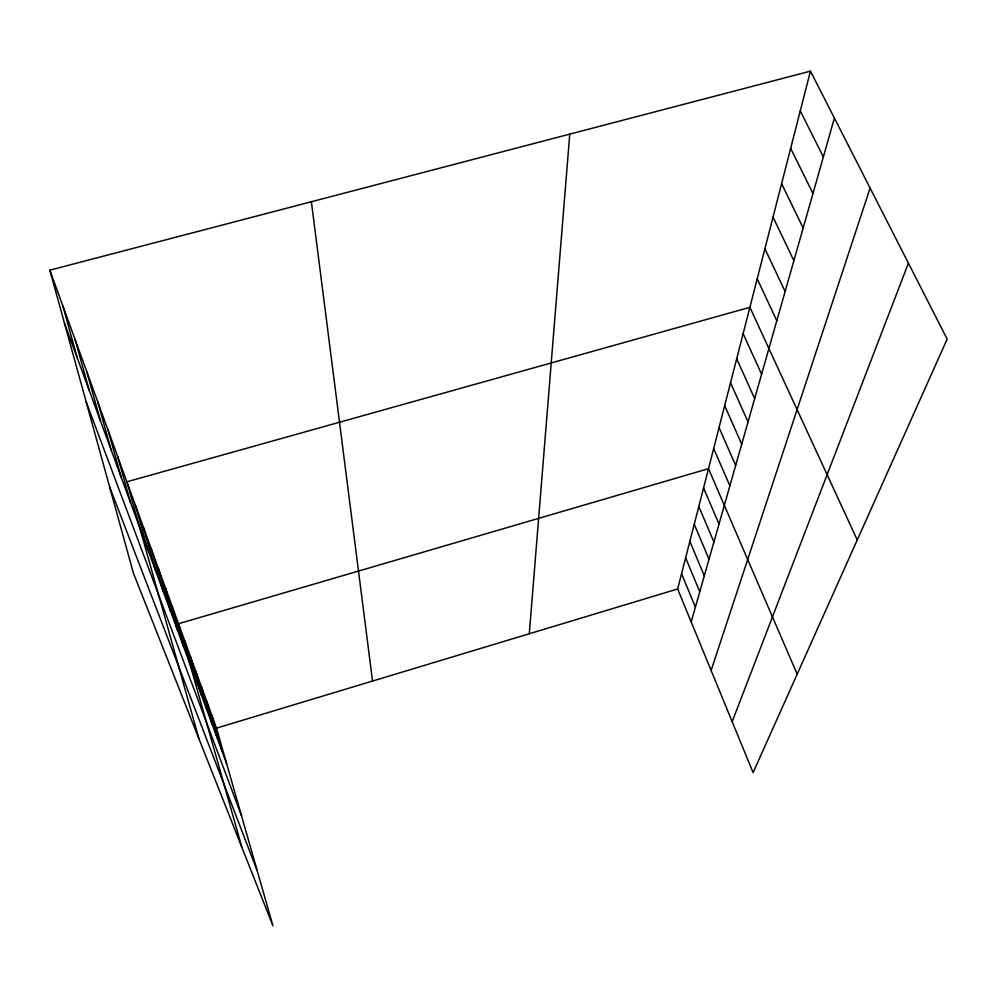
<?xml version="1.0" encoding="UTF-8"?>
<svg xmlns="http://www.w3.org/2000/svg" width="997" height="997" viewBox="0 0 997 997"><rect width="100%" height="100%" fill="white"/><g stroke="black" fill="none" stroke-linecap="round" stroke-linejoin="round"><path stroke-width="1.5" d="M529.282 633.756L569.761 134.134M810.461 71.148L947.15 339.105L753.109 772.638L677.648 588.978L810.461 71.148L49.85 270.175L133.374 573.038L272.941 925.852L216.499 728.146L49.85 270.175M691.195 621.929L834.402 118.095M711.123 670.445L870.107 188.084M732.172 721.678L908.417 263.171M216.499 728.146L677.648 588.978M800.267 110.879L823.36 156.928M790.671 148.329L812.966 193.518M781.598 183.672L803.158 228.026M773.024 217.109L793.886 260.628M764.911 248.764L785.113 291.498M757.209 278.799L776.8 320.76M857.246 539.975L749.894 307.313L126.856 481.813L199.001 738.927M743.126 333.659L761.621 374.162M736.696 358.783L754.667 398.601M730.539 382.761L748.049 421.905M724.669 405.667L741.718 444.176M719.049 427.588L735.661 465.462M713.665 448.575L729.879 485.838M797.176 674.171L708.506 468.677L178.5 623.736L241.91 847.4M703.558 487.969L719.011 524.061M698.81 506.488L713.902 542.019M694.248 524.272L709.004 559.267M689.862 541.383L704.293 575.842M685.637 557.846L699.757 591.794M681.574 573.699L695.395 607.148M109.62 486.91L257.263 870.917M86.203 401.978L241.511 815.77M64.419 323.016L226.618 763.577M211.7 714.961L221.97 750.953M206.703 701.24L217.134 737.83M201.519 686.983L212.112 724.183M196.122 672.14L206.878 709.964M190.489 656.674L201.419 695.146M184.619 640.56L195.736 679.705M172.107 606.164L183.598 646.717M165.427 587.794L177.105 629.095M158.436 568.577L170.313 610.638M151.108 548.437L163.184 591.296M143.418 527.313L155.719 570.994M135.343 505.13L147.868 549.671M117.658 456.501L130.632 502.874M107.925 429.782L121.16 477.127M97.644 401.529L111.128 449.896M86.751 371.594L100.498 421.021M75.199 339.852L89.219 390.363M62.923 306.104L77.218 357.761M311.376 201.743L372.542 681.063"/></g></svg>
